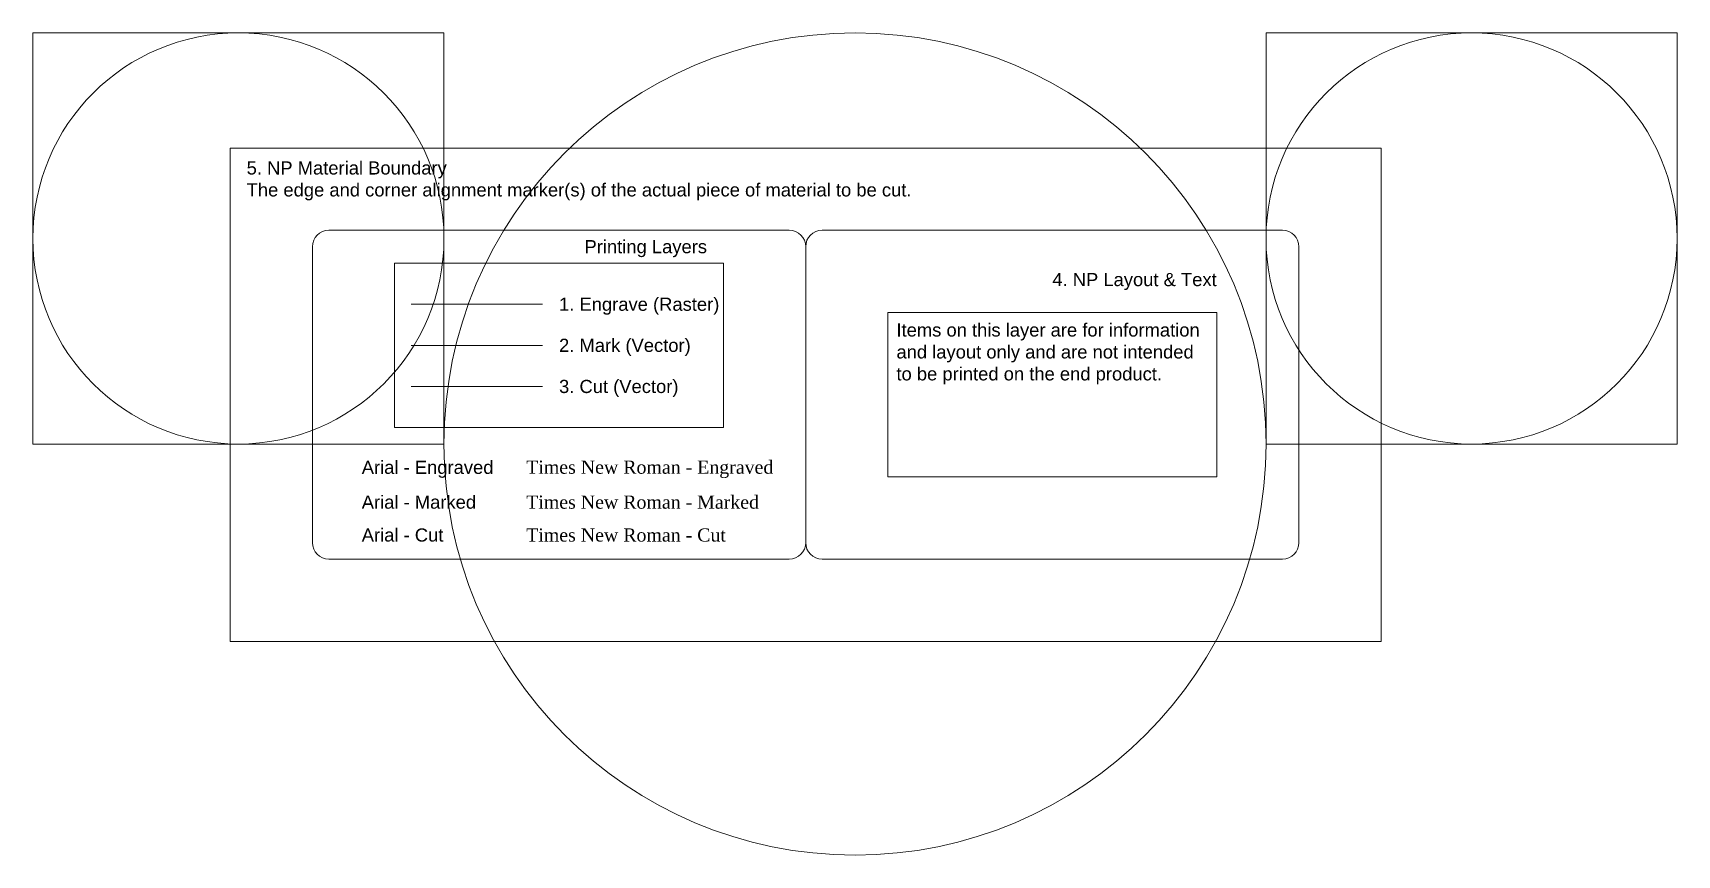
# Model space of a CAD drawing. Header units: millimetres. Extents: x -50 to 50, y -25 to 25.
import ezdxf
from ezdxf.enums import TextEntityAlignment as Align

# ---------------------------------------------------------------- set-up
doc = ezdxf.new("R2010")
doc.units = ezdxf.units.MM
for name, color, linetype, lineweight, true_color in [('1. Engrave (Raster)', 18, 'Continuous', 5, 0x000000), ('2. Mark (Vector)', 5, 'Continuous', 5, 0x0000ff), ('3. Cut (Vector)', 1, 'Continuous', 5, 0xff0000), ('4. NP Layout & Text', 3, 'Continuous', 13, 0x00ff00)]:
    doc.layers.add(name, color=color, linetype=linetype, lineweight=lineweight, true_color=true_color)
doc.layers.add('5. NP Material Boundary', color=7, linetype='Continuous', lineweight=13)
doc.styles.add('textstyle15', font='')
doc.styles.add('textstyle16', font='')
doc.styles.add('textstyle17', font='')
doc.styles.add('textstyle18', font='')
doc.styles.add('textstyle19', font='')
doc.styles.add('textstyle20', font='')
doc.styles.add('textstyle21', font='')
doc.styles.add('textstyle22', font='')
doc.styles.add('textstyle23', font='')
doc.styles.add('textstyle24', font='')
doc.styles.add('textstyle25', font='')
doc.styles.add('textstyle26', font='')
doc.styles.add('textstyle27', font='')
doc.styles.get('textstyle15').set_extended_font_data('Arial')
doc.styles.get('textstyle16').set_extended_font_data('Arial')
doc.styles.get('textstyle17').set_extended_font_data('Arial')
doc.styles.get('textstyle18').set_extended_font_data('Arial')
doc.styles.get('textstyle19').set_extended_font_data('Arial')
doc.styles.get('textstyle20').set_extended_font_data('Arial')
doc.styles.get('textstyle21').set_extended_font_data('Times New Roman')
doc.styles.get('textstyle22').set_extended_font_data('Arial')
doc.styles.get('textstyle23').set_extended_font_data('Times New Roman')
doc.styles.get('textstyle24').set_extended_font_data('Arial')
doc.styles.get('textstyle25').set_extended_font_data('Times New Roman')
doc.styles.get('textstyle26').set_extended_font_data('Arial')
doc.styles.get('textstyle27').set_extended_font_data('Times New Roman')

# ---------------------------------------------------------------- blocks, each defined once
blk = doc.blocks.new('03-cutter-layers-(r06)-[R18]')
at = {"layer": '1. Engrave (Raster)'}
for p, q in [((25, 18), (5, 18)), ((5, 18), (5, 8)), ((25, 8), (25, 18)), ((6, 15.5), (14, 15.5)), ((5, 8), (25, 8))]:
    blk.add_line(p, q, dxfattribs=at)
at = {"layer": '2. Mark (Vector)'}
for p, q in [((30, 19), (30, 1)), ((6, 13), (14, 13))]:
    blk.add_line(p, q, dxfattribs=at)
at = {"layer": '3. Cut (Vector)'}
for p, q in [((29, 20), (1, 20)), ((59, 20), (31, 20)), ((0, 19), (0, 1)), ((60, 1), (60, 19)), ((6, 10.5), (14, 10.5)), ((1, 0), (29, 0)), ((31, 0), (59, 0))]:
    blk.add_line(p, q, dxfattribs=at)
for centre, start, end in [((1, 19), 90, 180), ((29, 19), 0, 90), ((31, 19), 90, 180), ((59, 19), 0, 90), ((1, 1), 180, 270), ((29, 1), 270, 0), ((31, 1), 180, 270), ((59, 1), 270, 0)]:
    blk.add_arc(centre, 1, start, end, dxfattribs=at)
at = {"layer": '4. NP Layout & Text'}
for p, q in [((55, 15), (35, 15)), ((35, 15), (35, 5)), ((55, 5), (55, 15)), ((35, 5), (55, 5))]:
    blk.add_line(p, q, dxfattribs=at)
at = {"layer": '5. NP Material Boundary'}
for p, q in [((-5, 25), (-5, -5)), ((-5, 25), (65, 25)), ((5, 25), (5, 25)), ((65, 25), (65, -5)), ((-5, -5), (65, -5))]:
    blk.add_line(p, q, dxfattribs=at)
at = {"layer": '1. Engrave (Raster)'}
for s, style, p in [('1. Engrave (Raster)', 'textstyle17', (15, 15.5)), ('2. Mark (Vector)', 'textstyle18', (15, 13)), ('3. Cut (Vector)', 'textstyle19', (15, 10.5))]:
    blk.add_text(s, height=0.8, dxfattribs=dict(at, style=style)).set_placement(p, align=Align.MIDDLE_LEFT)
at = {"layer": '1. Engrave (Raster)', "char_height": 0.8, "attachment_point": 4}
for s, insert, style in [('Arial - Engraved', (3, 5.46), 'textstyle22'), ('Times New Roman - Engraved', (13, 5.46), 'textstyle21')]:
    blk.add_mtext(s, dxfattribs=dict(at, insert=insert, style=style))
at = {"layer": '2. Mark (Vector)', "style": 'textstyle15'}
blk.add_text('Printing Layers', height=0.8, dxfattribs=at).set_placement((24, 19), align=Align.MIDDLE_RIGHT)
at = {"layer": '2. Mark (Vector)', "char_height": 0.8, "attachment_point": 4}
for s, insert, style in [('Arial - Marked', (3, 3.46), 'textstyle24'), ('Times New Roman - Marked', (13, 3.46), 'textstyle23')]:
    blk.add_mtext(s, dxfattribs=dict(at, insert=insert, style=style))
at = {"layer": '3. Cut (Vector)', "char_height": 0.8, "attachment_point": 4}
for s, insert, style in [('Arial - Cut', (3, 1.46), 'textstyle26'), ('Times New Roman - Cut', (13, 1.46), 'textstyle25')]:
    blk.add_mtext(s, dxfattribs=dict(at, insert=insert, style=style))
at = {"layer": '4. NP Layout & Text', "style": 'textstyle16'}
blk.add_text('4. NP Layout & Text', height=0.8, dxfattribs=at).set_placement((55, 17), align=Align.MIDDLE_RIGHT)
at = {"layer": '4. NP Layout & Text', "char_height": 0.8, "attachment_point": 4}
for s, insert, style in [('\\fArial|b0|i0|c0|p0;5. NP Material Boundary\\PThe edge and corner alignment marker(s) of the actual piece of material to be cut.', (-4, 23), 'textstyle27'), ('Items on this layer are for information\\Pand layout only and are not intended\\Pto be printed on the end product.', (35.52, 12.48), 'textstyle20')]:
    blk.add_mtext(s, dxfattribs=dict(at, insert=insert, style=style))

msp = doc.modelspace()

# ---------------------------------------------------------------- linework, layer by layer
at = {"layer": '1. Engrave (Raster)'}
msp.add_circle((-37.5, 12.5), 12.5, dxfattribs=at)
at = {"layer": '2. Mark (Vector)'}
msp.add_circle((37.5, 12.5), 12.5, dxfattribs=at)
at = {"layer": '3. Cut (Vector)'}
msp.add_circle((0, 0), 25, dxfattribs=at)
at = {"layer": '4. NP Layout & Text'}
for p, q in [((-25, 25), (-50, 25)), ((-50, 25), (-50, 0)), ((-25, 0), (-25, 25)), ((-50, 0), (-25, 0))]:
    msp.add_line(p, q, dxfattribs=at)
at = {"layer": '5. NP Material Boundary'}
for p, q in [((50, 25), (25, 25)), ((25, 25), (25, 0)), ((50, 0), (50, 25)), ((25, 0), (50, 0))]:
    msp.add_line(p, q, dxfattribs=at)

# ---------------------------------------------------------------- block references
at = {"layer": '2. Mark (Vector)'}
msp.add_blockref('03-cutter-layers-(r06)-[R18]', (-33, -7), dxfattribs=at)

doc.saveas('drawing.dxf')
